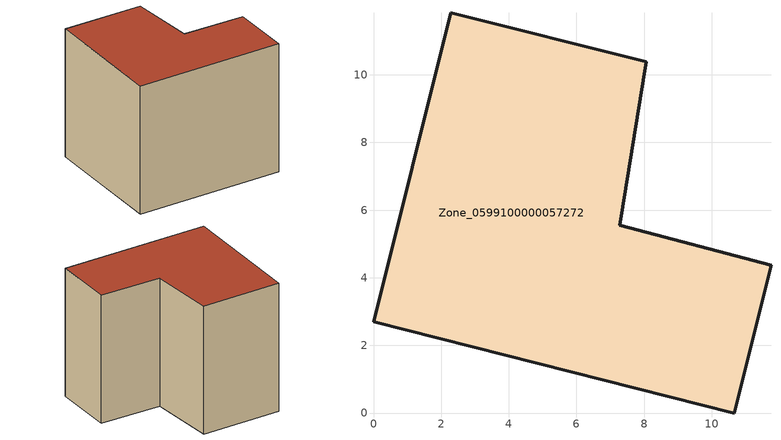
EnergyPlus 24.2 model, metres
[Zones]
Zone_0599100000057272
 floor ground (C_G): 0,2.7 2.28,11.83 8.06,10.38 7.28,5.55 11.75,4.37 10.67,0 z0
 wall outside (C_F): 10.67,0 11.75,4.37 7.28,5.55 8.06,10.38 2.28,11.83 0,2.7 10.67,0 z0:9.83
 roof outside (C_R): 2.28,11.83 0,2.7 10.67,0 11.75,4.37 7.28,5.55 8.06,10.38 z9.83
[BUILDING]
Pand.0599100000057272: North Axis=0; Terrain=City; Loads Convergence Tolerance Value=0.04; Temperature Convergence Tolerance Value=0.4; Solar Distribution=FullExterior; Maximum Number of Warmup Days=25; Minimum Number of Warmup Days=1
[Site:Location]
Rotterdam.The.Hague.AP_ZH_NLD Design_Conditions: Latitude=51.96; Longitude=4.45; Time Zone=1; Elevation=-4.5
[SITE:GROUNDTEMPERATURE:BUILDINGSURFACE]
18, 18, 18, 18, 18, 18, 18, 18, 18, 18, 18, 18
[MATERIAL] Thermal Absorptance=0.9; Solar Absorptance=0.7; Visible Absorptance=0.7
Name | Roughness | Thickness | Conductivity | Density | Specific Heat
G.TC.1946 | MediumSmooth | 0.15 | 1 | 540 | 1210
F.TC.1946 | Rough | 0.3 | 0.857143 | 1920 | 840
R.TC.1946 | MediumRough | 0.2 | 0.909091 | 1500 | 1000
[CONSTRUCTION]
C_G: G.TC.1946
C_F: F.TC.1946
C_R: R.TC.1946
[ZONE]
Zone_0599100000057272: Type=1; Multiplier=1; Ceiling Height=Autocalculate; Volume=Autocalculate; Floor Area=autocalculate; Part of Total Floor Area=Yes
[ZONEINFILTRATION:DESIGNFLOWRATE]
Infil_Zone_0599100000057272: Zone or ZoneList or Space or SpaceList=Zone_0599100000057272; Schedule=AlwaysOn; Design Flow Rate Calculation Method=Flow/Area; Flow Rate per Floor Area=0.003; Constant Term Coefficient=1; Temperature Term Coefficient=0; Velocity Term Coefficient=0; Velocity Squared Term Coefficient=0
[HVACTEMPLATE:ZONE:IDEALLOADSAIRSYSTEM]
Zone_0599100000057272: Maximum Heating Supply Air Temperature=50; Minimum Cooling Supply Air Temperature=13; Maximum Heating Supply Air Humidity Ratio=0.0156; Minimum Cooling Supply Air Humidity Ratio=0.0077; Heating Limit=NoLimit; Cooling Limit=NoLimit; Dehumidification Control Type=ConstantSensibleHeatRatio; Cooling Sensible Heat Ratio=0.7; Dehumidification Setpoint=60; Humidification Control Type=None; Humidification Setpoint=30; Outdoor Air Method=None; Outdoor Air Flow Rate per Person=0.00944; Outdoor Air Flow Rate per Zone Floor Area=0; Outdoor Air Flow Rate per Zone=0; Demand Controlled Ventilation Type=None; Outdoor Air Economizer Type=NoEconomizer; Heat Recovery Type=None; Sensible Heat Recovery Effectiveness=0.7; Latent Heat Recovery Effectiveness=0.65
[ZONECONTROL:THERMOSTAT]
ThermostatControl_Zone_0599100000057272: Zone or ZoneList=Zone_0599100000057272; Control Type Schedule=DualSetpointControlType; Control 1=Thermostat_Zone_0599100000057272; Temperature Difference Between Cutout And Setpoint=0
[THERMOSTATSETPOINT:DUALSETPOINT]
Thermostat_Zone_0599100000057272: Heating Setpoint Temperature Schedule=HeatingSetpoint_Zone_0599100000057272; Cooling Setpoint Temperature Schedule=CoolingSetpoint_Zone_0599100000057272
[SCHEDULE:COMPACT]
HeatingSetpoint_Zone_0599100000057272: Through: 12/31, For: AllDays, Until: 24:00, 21
CoolingSetpoint_Zone_0599100000057272: Through: 12/31, For: AllDays, Until: 24:00, 24
DualSetpointControlType: Through: 12/31, For: AllDays, Until: 24:00, 4
AlwaysOn: Through: 12/31, For: AllDays, Until: 24:00, 1
